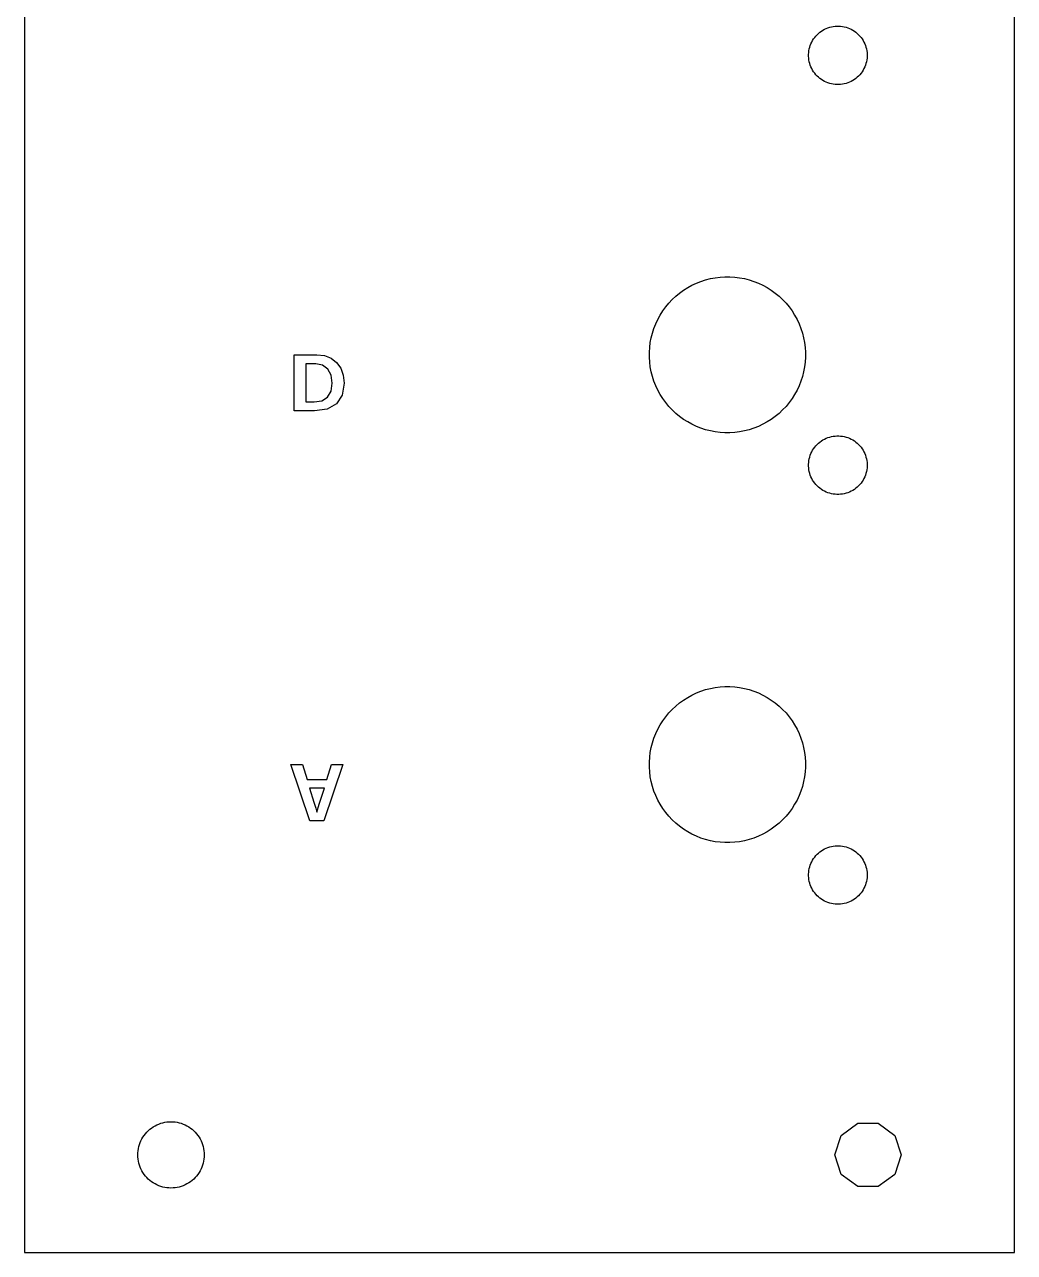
# Model space of a CAD drawing. Header units: metres. Extents: x 0 to 51, y 0 to 133.
# Drawn here: x 0 to 50.7, y 0 to 62.9 of the extents above; entities that cross this region are included whole.
import ezdxf

# ---------------------------------------------------------------- set-up
doc = ezdxf.new("R2010")
doc.units = ezdxf.units.M

msp = doc.modelspace()

# ---------------------------------------------------------------- linework, layer by layer
for p, q in [((0, 133.35), (0, 0)), ((50.7, 0), (50.7, 133.35)), ((40.4716, 62.2625), (40.5317, 62.3351)), ((40.5317, 62.3351), (40.5962, 62.4038)), ((40.5962, 62.4038), (40.6649, 62.4683)), ((40.6649, 62.4683), (40.7375, 62.5284)), ((40.7375, 62.5284), (40.8137, 62.5838)), ((40.8137, 62.5838), (40.8933, 62.6343)), ((40.8933, 62.6343), (40.9759, 62.6797)), ((40.9759, 62.6797), (41.0611, 62.7198)), ((41.0611, 62.7198), (41.1487, 62.7545)), ((41.1487, 62.7545), (41.2384, 62.7836)), ((41.2384, 62.7836), (41.3296, 62.807)), ((41.3296, 62.807), (41.4222, 62.8247)), ((41.4222, 62.8247), (41.5157, 62.8365)), ((41.5157, 62.8365), (41.6097, 62.8424)), ((41.6097, 62.8424), (41.704, 62.8424)), ((41.704, 62.8424), (41.798, 62.8365)), ((41.798, 62.8365), (41.8915, 62.8247)), ((41.8915, 62.8247), (41.9841, 62.807)), ((41.9841, 62.807), (42.0753, 62.7836)), ((42.0753, 62.7836), (42.165, 62.7545)), ((42.165, 62.7545), (42.2526, 62.7198)), ((42.2526, 62.7198), (42.3378, 62.6797)), ((42.3378, 62.6797), (42.4204, 62.6343)), ((42.4204, 62.6343), (42.5, 62.5838)), ((42.5, 62.5838), (42.5762, 62.5284)), ((42.5762, 62.5284), (42.6488, 62.4683)), ((42.6488, 62.4683), (42.7175, 62.4038)), ((42.7175, 62.4038), (42.782, 62.3351)), ((42.782, 62.3351), (42.8421, 62.2625)), ((40.1753, 61.5778), (40.193, 61.6704)), ((40.193, 61.6704), (40.2164, 61.7616)), ((40.2164, 61.7616), (40.2455, 61.8513)), ((40.2455, 61.8513), (40.2802, 61.9389)), ((40.2802, 61.9389), (40.3203, 62.0241)), ((40.3203, 62.0241), (40.3657, 62.1067)), ((40.3657, 62.1067), (40.4162, 62.1863)), ((40.4162, 62.1863), (40.4716, 62.2625)), ((42.8421, 62.2625), (42.8975, 62.1863)), ((42.8975, 62.1863), (42.948, 62.1067)), ((42.948, 62.1067), (42.9934, 62.0241)), ((42.9934, 62.0241), (43.0335, 61.9389)), ((43.0335, 61.9389), (43.0682, 61.8513)), ((43.0682, 61.8513), (43.0973, 61.7616)), ((43.0973, 61.7616), (43.1207, 61.6704)), ((43.1207, 61.6704), (43.1384, 61.5778)), ((40.1576, 61.3903), (40.1635, 61.4843)), ((40.1576, 61.296), (40.1576, 61.3903)), ((40.1635, 61.202), (40.1576, 61.296)), ((40.1635, 61.4843), (40.1753, 61.5778)), ((40.1753, 61.1085), (40.1635, 61.202)), ((40.193, 61.0159), (40.1753, 61.1085)), ((43.1384, 61.1085), (43.1207, 61.0159)), ((43.1384, 61.5778), (43.1502, 61.4843)), ((43.1502, 61.202), (43.1384, 61.1085)), ((43.1502, 61.4843), (43.1561, 61.3903)), ((43.1561, 61.296), (43.1502, 61.202)), ((43.1561, 61.3903), (43.1561, 61.296)), ((40.2164, 60.9247), (40.193, 61.0159)), ((40.2455, 60.835), (40.2164, 60.9247)), ((40.2802, 60.7474), (40.2455, 60.835)), ((40.3203, 60.6622), (40.2802, 60.7474)), ((40.3657, 60.5796), (40.3203, 60.6622)), ((40.4162, 60.5), (40.3657, 60.5796)), ((40.4716, 60.4238), (40.4162, 60.5)), ((40.5317, 60.3512), (40.4716, 60.4238)), ((42.8421, 60.4238), (42.782, 60.3512)), ((42.8975, 60.5), (42.8421, 60.4238)), ((42.948, 60.5796), (42.8975, 60.5)), ((42.9934, 60.6622), (42.948, 60.5796)), ((43.0335, 60.7474), (42.9934, 60.6622)), ((43.0682, 60.835), (43.0335, 60.7474)), ((43.0973, 60.9247), (43.0682, 60.835)), ((43.1207, 61.0159), (43.0973, 60.9247)), ((40.5962, 60.2825), (40.5317, 60.3512)), ((40.6649, 60.218), (40.5962, 60.2825)), ((40.7375, 60.1579), (40.6649, 60.218)), ((40.8137, 60.1025), (40.7375, 60.1579)), ((40.8933, 60.052), (40.8137, 60.1025)), ((40.9759, 60.0066), (40.8933, 60.052)), ((41.0611, 59.9665), (40.9759, 60.0066)), ((41.1487, 59.9318), (41.0611, 59.9665)), ((41.2384, 59.9027), (41.1487, 59.9318)), ((41.3296, 59.8793), (41.2384, 59.9027)), ((41.4222, 59.8616), (41.3296, 59.8793)), ((41.5157, 59.8498), (41.4222, 59.8616)), ((41.6097, 59.8439), (41.5157, 59.8498)), ((41.704, 59.8439), (41.6097, 59.8439)), ((41.798, 59.8498), (41.704, 59.8439)), ((41.8915, 59.8616), (41.798, 59.8498)), ((41.9841, 59.8793), (41.8915, 59.8616)), ((42.0753, 59.9027), (41.9841, 59.8793)), ((42.165, 59.9318), (42.0753, 59.9027)), ((42.2526, 59.9665), (42.165, 59.9318)), ((42.3378, 60.0066), (42.2526, 59.9665)), ((42.4204, 60.052), (42.3378, 60.0066)), ((42.5, 60.1025), (42.4204, 60.052)), ((42.5762, 60.1579), (42.5, 60.1025)), ((42.6488, 60.218), (42.5762, 60.1579)), ((42.7175, 60.2825), (42.6488, 60.218)), ((42.782, 60.3512), (42.7175, 60.2825)), ((34.4114, 49.671), (34.645, 49.7635)), ((34.645, 49.7635), (34.884, 49.8412)), ((34.884, 49.8412), (35.1274, 49.9037)), ((35.1274, 49.9037), (35.3743, 49.9508)), ((35.3743, 49.9508), (35.6236, 49.9822)), ((35.6236, 49.9822), (35.8744, 49.998)), ((35.8744, 49.998), (36.1256, 49.998)), ((36.1256, 49.998), (36.3764, 49.9822)), ((36.3764, 49.9822), (36.6257, 49.9508)), ((36.6257, 49.9508), (36.8726, 49.9037)), ((36.8726, 49.9037), (37.116, 49.8412)), ((37.116, 49.8412), (37.355, 49.7635)), ((37.355, 49.7635), (37.5886, 49.671)), ((33.3548, 49.0004), (33.5484, 49.1606)), ((33.5484, 49.1606), (33.7517, 49.3083)), ((33.7517, 49.3083), (33.9638, 49.443)), ((33.9638, 49.443), (34.184, 49.564)), ((34.184, 49.564), (34.4114, 49.671)), ((37.5886, 49.671), (37.816, 49.564)), ((37.816, 49.564), (38.0362, 49.443)), ((38.0362, 49.443), (38.2483, 49.3083)), ((38.2483, 49.3083), (38.4516, 49.1606)), ((38.4516, 49.1606), (38.6452, 49.0004)), ((32.6917, 48.2483), (32.8394, 48.4516)), ((32.8394, 48.4516), (32.9996, 48.6452)), ((32.9996, 48.6452), (33.1716, 48.8284)), ((33.1716, 48.8284), (33.3548, 49.0004)), ((38.6452, 49.0004), (38.8284, 48.8284)), ((38.8284, 48.8284), (39.0004, 48.6452)), ((39.0004, 48.6452), (39.1606, 48.4516)), ((39.1606, 48.4516), (39.3083, 48.2483)), ((32.436, 47.816), (32.557, 48.0362)), ((32.557, 48.0362), (32.6917, 48.2483)), ((39.3083, 48.2483), (39.443, 48.0362)), ((39.443, 48.0362), (39.564, 47.816)), ((32.1588, 47.116), (32.2365, 47.355)), ((32.2365, 47.355), (32.329, 47.5886)), ((32.329, 47.5886), (32.436, 47.816)), ((39.564, 47.816), (39.671, 47.5886)), ((39.671, 47.5886), (39.7635, 47.355)), ((39.7635, 47.355), (39.8412, 47.116)), ((32.0178, 46.3764), (32.0492, 46.6257)), ((32.0492, 46.6257), (32.0963, 46.8726)), ((32.0963, 46.8726), (32.1588, 47.116)), ((39.8412, 47.116), (39.9037, 46.8726)), ((39.9037, 46.8726), (39.9508, 46.6257)), ((39.9508, 46.6257), (39.9822, 46.3764)), ((13.8122, 43.12), (13.8122, 46)), ((13.8122, 46), (14.9712, 46)), ((14.9712, 46), (15.3589, 45.956)), ((15.3589, 45.956), (15.7002, 45.824)), ((32.002, 46.1256), (32.0178, 46.3764)), ((32.002, 45.8744), (32.002, 46.1256)), ((39.9822, 46.3764), (39.998, 46.1256)), ((39.998, 46.1256), (39.998, 45.8744)), ((14.9202, 45.537), (14.4122, 45.537)), ((14.4122, 45.537), (14.4122, 43.583)), ((15.2672, 45.47), (14.9202, 45.537)), ((15.5342, 45.269), (15.2672, 45.47)), ((15.7002, 45.824), (15.9822, 45.609)), ((15.9822, 45.609), (16.1922, 45.316)), ((16.1922, 45.316), (16.3227, 44.9558)), ((32.0178, 45.6236), (32.002, 45.8744)), ((32.0492, 45.3743), (32.0178, 45.6236)), ((32.0963, 45.1274), (32.0492, 45.3743)), ((39.9508, 45.3743), (39.9037, 45.1274)), ((39.9822, 45.6236), (39.9508, 45.3743)), ((39.998, 45.8744), (39.9822, 45.6236)), ((15.7052, 44.9518), (15.5342, 45.269)), ((15.7622, 44.538), (15.7052, 44.9518)), ((16.3227, 44.9558), (16.3662, 44.539)), ((32.1588, 44.884), (32.0963, 45.1274)), ((32.2365, 44.645), (32.1588, 44.884)), ((39.8412, 44.884), (39.7635, 44.645)), ((39.9037, 45.1274), (39.8412, 44.884)), ((15.5222, 43.828), (15.7022, 44.128)), ((15.7022, 44.128), (15.7622, 44.538)), ((16.3662, 44.539), (16.267, 43.9335)), ((32.329, 44.4114), (32.2365, 44.645)), ((32.436, 44.184), (32.329, 44.4114)), ((32.557, 43.9638), (32.436, 44.184)), ((39.564, 44.184), (39.443, 43.9638)), ((39.671, 44.4114), (39.564, 44.184)), ((39.7635, 44.645), (39.671, 44.4114)), ((14.4122, 43.583), (14.8372, 43.583)), ((14.8372, 43.583), (15.2309, 43.6443)), ((15.2309, 43.6443), (15.5222, 43.828)), ((15.9692, 43.487), (15.4912, 43.2118)), ((16.267, 43.9335), (15.9692, 43.487)), ((32.6917, 43.7517), (32.557, 43.9638)), ((32.8394, 43.5484), (32.6917, 43.7517)), ((32.9996, 43.3548), (32.8394, 43.5484)), ((39.1606, 43.5484), (39.0004, 43.3548)), ((39.3083, 43.7517), (39.1606, 43.5484)), ((39.443, 43.9638), (39.3083, 43.7517)), ((14.8492, 43.12), (13.8122, 43.12)), ((15.4912, 43.2118), (14.8492, 43.12)), ((33.1716, 43.1716), (32.9996, 43.3548)), ((33.3548, 42.9996), (33.1716, 43.1716)), ((33.5484, 42.8394), (33.3548, 42.9996)), ((33.7517, 42.6917), (33.5484, 42.8394)), ((38.4516, 42.8394), (38.2483, 42.6917)), ((38.6452, 42.9996), (38.4516, 42.8394)), ((38.8284, 43.1716), (38.6452, 42.9996)), ((39.0004, 43.3548), (38.8284, 43.1716)), ((33.9638, 42.557), (33.7517, 42.6917)), ((34.184, 42.436), (33.9638, 42.557)), ((34.4114, 42.329), (34.184, 42.436)), ((34.645, 42.2365), (34.4114, 42.329)), ((34.884, 42.1588), (34.645, 42.2365)), ((35.1274, 42.0963), (34.884, 42.1588)), ((37.116, 42.1588), (36.8726, 42.0963)), ((37.355, 42.2365), (37.116, 42.1588)), ((37.5886, 42.329), (37.355, 42.2365)), ((37.816, 42.436), (37.5886, 42.329)), ((38.0362, 42.557), (37.816, 42.436)), ((38.2483, 42.6917), (38.0362, 42.557)), ((35.3743, 42.0492), (35.1274, 42.0963)), ((35.6236, 42.0178), (35.3743, 42.0492)), ((35.8744, 42.002), (35.6236, 42.0178)), ((36.1256, 42.002), (35.8744, 42.002)), ((36.3764, 42.0178), (36.1256, 42.002)), ((36.6257, 42.0492), (36.3764, 42.0178)), ((36.8726, 42.0963), (36.6257, 42.0492)), ((40.7375, 41.5284), (40.8137, 41.5838)), ((40.8137, 41.5838), (40.8933, 41.6343)), ((40.8933, 41.6343), (40.9759, 41.6797)), ((40.9759, 41.6797), (41.0611, 41.7198)), ((41.0611, 41.7198), (41.1487, 41.7545)), ((41.1487, 41.7545), (41.2384, 41.7836)), ((41.2384, 41.7836), (41.3296, 41.807)), ((41.3296, 41.807), (41.4222, 41.8247)), ((41.4222, 41.8247), (41.5157, 41.8365)), ((41.5157, 41.8365), (41.6097, 41.8424)), ((41.6097, 41.8424), (41.704, 41.8424)), ((41.704, 41.8424), (41.798, 41.8365)), ((41.798, 41.8365), (41.8915, 41.8247)), ((41.8915, 41.8247), (41.9841, 41.807)), ((41.9841, 41.807), (42.0753, 41.7836)), ((42.0753, 41.7836), (42.165, 41.7545)), ((42.165, 41.7545), (42.2526, 41.7198)), ((42.2526, 41.7198), (42.3378, 41.6797)), ((42.3378, 41.6797), (42.4204, 41.6343)), ((42.4204, 41.6343), (42.5, 41.5838)), ((42.5, 41.5838), (42.5762, 41.5284)), ((40.2455, 40.8513), (40.2802, 40.9389)), ((40.2802, 40.9389), (40.3203, 41.0241)), ((40.3203, 41.0241), (40.3657, 41.1067)), ((40.3657, 41.1067), (40.4162, 41.1863)), ((40.4162, 41.1863), (40.4716, 41.2625)), ((40.4716, 41.2625), (40.5317, 41.3351)), ((40.5317, 41.3351), (40.5962, 41.4038)), ((40.5962, 41.4038), (40.6649, 41.4683)), ((40.6649, 41.4683), (40.7375, 41.5284)), ((42.5762, 41.5284), (42.6488, 41.4683)), ((42.6488, 41.4683), (42.7175, 41.4038)), ((42.7175, 41.4038), (42.782, 41.3351)), ((42.782, 41.3351), (42.8421, 41.2625)), ((42.8421, 41.2625), (42.8975, 41.1863)), ((42.8975, 41.1863), (42.948, 41.1067)), ((42.948, 41.1067), (42.9934, 41.0241)), ((42.9934, 41.0241), (43.0335, 40.9389)), ((43.0335, 40.9389), (43.0682, 40.8513)), ((40.1576, 40.3903), (40.1635, 40.4843)), ((40.1576, 40.296), (40.1576, 40.3903)), ((40.1635, 40.202), (40.1576, 40.296)), ((40.1635, 40.4843), (40.1753, 40.5778)), ((40.1753, 40.5778), (40.193, 40.6704)), ((40.193, 40.6704), (40.2164, 40.7616)), ((40.2164, 40.7616), (40.2455, 40.8513)), ((43.0682, 40.8513), (43.0973, 40.7616)), ((43.0973, 40.7616), (43.1207, 40.6704)), ((43.1207, 40.6704), (43.1384, 40.5778)), ((43.1384, 40.5778), (43.1502, 40.4843)), ((43.1502, 40.4843), (43.1561, 40.3903)), ((43.1561, 40.296), (43.1502, 40.202)), ((43.1561, 40.3903), (43.1561, 40.296)), ((40.1753, 40.1085), (40.1635, 40.202)), ((40.193, 40.0159), (40.1753, 40.1085)), ((40.2164, 39.9247), (40.193, 40.0159)), ((40.2455, 39.835), (40.2164, 39.9247)), ((40.2802, 39.7474), (40.2455, 39.835)), ((40.3203, 39.6622), (40.2802, 39.7474)), ((40.3657, 39.5796), (40.3203, 39.6622)), ((42.9934, 39.6622), (42.948, 39.5796)), ((43.0335, 39.7474), (42.9934, 39.6622)), ((43.0682, 39.835), (43.0335, 39.7474)), ((43.0973, 39.9247), (43.0682, 39.835)), ((43.1207, 40.0159), (43.0973, 39.9247)), ((43.1384, 40.1085), (43.1207, 40.0159)), ((43.1502, 40.202), (43.1384, 40.1085)), ((40.4162, 39.5), (40.3657, 39.5796)), ((40.4716, 39.4238), (40.4162, 39.5)), ((40.5317, 39.3512), (40.4716, 39.4238)), ((40.5962, 39.2825), (40.5317, 39.3512)), ((40.6649, 39.218), (40.5962, 39.2825)), ((40.7375, 39.1579), (40.6649, 39.218)), ((40.8137, 39.1025), (40.7375, 39.1579)), ((40.8933, 39.052), (40.8137, 39.1025)), ((40.9759, 39.0066), (40.8933, 39.052)), ((42.4204, 39.052), (42.3378, 39.0066)), ((42.5, 39.1025), (42.4204, 39.052)), ((42.5762, 39.1579), (42.5, 39.1025)), ((42.6488, 39.218), (42.5762, 39.1579)), ((42.7175, 39.2825), (42.6488, 39.218)), ((42.782, 39.3512), (42.7175, 39.2825)), ((42.8421, 39.4238), (42.782, 39.3512)), ((42.8975, 39.5), (42.8421, 39.4238)), ((42.948, 39.5796), (42.8975, 39.5)), ((41.0611, 38.9665), (40.9759, 39.0066)), ((41.1487, 38.9318), (41.0611, 38.9665)), ((41.2384, 38.9027), (41.1487, 38.9318)), ((41.3296, 38.8793), (41.2384, 38.9027)), ((41.4222, 38.8616), (41.3296, 38.8793)), ((41.5157, 38.8498), (41.4222, 38.8616)), ((41.6097, 38.8439), (41.5157, 38.8498)), ((41.704, 38.8439), (41.6097, 38.8439)), ((41.798, 38.8498), (41.704, 38.8439)), ((41.8915, 38.8616), (41.798, 38.8498)), ((41.9841, 38.8793), (41.8915, 38.8616)), ((42.0753, 38.9027), (41.9841, 38.8793)), ((42.165, 38.9318), (42.0753, 38.9027)), ((42.2526, 38.9665), (42.165, 38.9318)), ((42.3378, 39.0066), (42.2526, 38.9665)), ((35.1274, 28.9037), (35.3743, 28.9508)), ((35.3743, 28.9508), (35.6236, 28.9822)), ((35.6236, 28.9822), (35.8744, 28.998)), ((35.8744, 28.998), (36.1256, 28.998)), ((36.1256, 28.998), (36.3764, 28.9822)), ((36.3764, 28.9822), (36.6257, 28.9508)), ((36.6257, 28.9508), (36.8726, 28.9037)), ((33.7517, 28.3083), (33.9638, 28.443)), ((33.9638, 28.443), (34.184, 28.564)), ((34.184, 28.564), (34.4114, 28.671)), ((34.4114, 28.671), (34.645, 28.7635)), ((34.645, 28.7635), (34.884, 28.8412)), ((34.884, 28.8412), (35.1274, 28.9037)), ((36.8726, 28.9037), (37.116, 28.8412)), ((37.116, 28.8412), (37.355, 28.7635)), ((37.355, 28.7635), (37.5886, 28.671)), ((37.5886, 28.671), (37.816, 28.564)), ((37.816, 28.564), (38.0362, 28.443)), ((38.0362, 28.443), (38.2483, 28.3083)), ((32.9996, 27.6452), (33.1716, 27.8284)), ((33.1716, 27.8284), (33.3548, 28.0004)), ((33.3548, 28.0004), (33.5484, 28.1606)), ((33.5484, 28.1606), (33.7517, 28.3083)), ((38.2483, 28.3083), (38.4516, 28.1606)), ((38.4516, 28.1606), (38.6452, 28.0004)), ((38.6452, 28.0004), (38.8284, 27.8284)), ((38.8284, 27.8284), (39.0004, 27.6452)), ((32.557, 27.0362), (32.6917, 27.2483)), ((32.6917, 27.2483), (32.8394, 27.4516)), ((32.8394, 27.4516), (32.9996, 27.6452)), ((39.0004, 27.6452), (39.1606, 27.4516)), ((39.1606, 27.4516), (39.3083, 27.2483)), ((39.3083, 27.2483), (39.443, 27.0362)), ((32.2365, 26.355), (32.329, 26.5886)), ((32.329, 26.5886), (32.436, 26.816)), ((32.436, 26.816), (32.557, 27.0362)), ((39.443, 27.0362), (39.564, 26.816)), ((39.564, 26.816), (39.671, 26.5886)), ((39.671, 26.5886), (39.7635, 26.355)), ((32.0492, 25.6257), (32.0963, 25.8726)), ((32.0963, 25.8726), (32.1588, 26.116)), ((32.1588, 26.116), (32.2365, 26.355)), ((39.7635, 26.355), (39.8412, 26.116)), ((39.8412, 26.116), (39.9037, 25.8726)), ((39.9037, 25.8726), (39.9508, 25.6257)), ((32.002, 25.1256), (32.0178, 25.3764)), ((32.0178, 25.3764), (32.0492, 25.6257)), ((39.9508, 25.6257), (39.9822, 25.3764)), ((39.9822, 25.3764), (39.998, 25.1256)), ((13.6322, 25), (14.2312, 25)), ((14.6192, 22.12), (13.6322, 25)), ((14.2312, 25), (14.4672, 24.235)), ((16.3082, 25), (15.3262, 22.12)), ((15.4792, 24.235), (15.7142, 25)), ((15.7142, 25), (16.3082, 25)), ((32.002, 24.8744), (32.002, 25.1256)), ((32.0178, 24.6236), (32.002, 24.8744)), ((32.0492, 24.3743), (32.0178, 24.6236)), ((39.9822, 24.6236), (39.9508, 24.3743)), ((39.998, 24.8744), (39.9822, 24.6236)), ((39.998, 25.1256), (39.998, 24.8744)), ((14.4672, 24.235), (15.4792, 24.235)), ((32.0963, 24.1274), (32.0492, 24.3743)), ((32.1588, 23.884), (32.0963, 24.1274)), ((39.9037, 24.1274), (39.8412, 23.884)), ((39.9508, 24.3743), (39.9037, 24.1274)), ((14.5912, 23.784), (14.8212, 23.0673)), ((15.3542, 23.784), (14.5912, 23.784)), ((15.0922, 22.969), (15.3542, 23.784)), ((32.2365, 23.645), (32.1588, 23.884)), ((32.329, 23.4114), (32.2365, 23.645)), ((32.436, 23.184), (32.329, 23.4114)), ((39.671, 23.4114), (39.564, 23.184)), ((39.7635, 23.645), (39.671, 23.4114)), ((39.8412, 23.884), (39.7635, 23.645)), ((14.8212, 23.0673), (14.9152, 22.767)), ((14.9152, 22.767), (14.9722, 22.557)), ((14.9722, 22.557), (15.0922, 22.969)), ((32.557, 22.9638), (32.436, 23.184)), ((32.6917, 22.7517), (32.557, 22.9638)), ((32.8394, 22.5484), (32.6917, 22.7517)), ((39.3083, 22.7517), (39.1606, 22.5484)), ((39.443, 22.9638), (39.3083, 22.7517)), ((39.564, 23.184), (39.443, 22.9638)), ((15.3262, 22.12), (14.6192, 22.12)), ((32.9996, 22.3548), (32.8394, 22.5484)), ((33.1716, 22.1716), (32.9996, 22.3548)), ((33.3548, 21.9996), (33.1716, 22.1716)), ((38.8284, 22.1716), (38.6452, 21.9996)), ((39.0004, 22.3548), (38.8284, 22.1716)), ((39.1606, 22.5484), (39.0004, 22.3548)), ((33.5484, 21.8394), (33.3548, 21.9996)), ((33.7517, 21.6917), (33.5484, 21.8394)), ((33.9638, 21.557), (33.7517, 21.6917)), ((34.184, 21.436), (33.9638, 21.557)), ((34.4114, 21.329), (34.184, 21.436)), ((37.816, 21.436), (37.5886, 21.329)), ((38.0362, 21.557), (37.816, 21.436)), ((38.2483, 21.6917), (38.0362, 21.557)), ((38.4516, 21.8394), (38.2483, 21.6917)), ((38.6452, 21.9996), (38.4516, 21.8394)), ((34.645, 21.2365), (34.4114, 21.329)), ((34.884, 21.1588), (34.645, 21.2365)), ((35.1274, 21.0963), (34.884, 21.1588)), ((35.3743, 21.0492), (35.1274, 21.0963)), ((35.6236, 21.0178), (35.3743, 21.0492)), ((35.8744, 21.002), (35.6236, 21.0178)), ((36.1256, 21.002), (35.8744, 21.002)), ((36.3764, 21.0178), (36.1256, 21.002)), ((36.6257, 21.0492), (36.3764, 21.0178)), ((36.8726, 21.0963), (36.6257, 21.0492)), ((37.116, 21.1588), (36.8726, 21.0963)), ((37.355, 21.2365), (37.116, 21.1588)), ((37.5886, 21.329), (37.355, 21.2365)), ((41.1487, 20.7545), (41.2384, 20.7836)), ((41.2384, 20.7836), (41.3296, 20.807)), ((41.3296, 20.807), (41.4222, 20.8247)), ((41.4222, 20.8247), (41.5157, 20.8365)), ((41.5157, 20.8365), (41.6097, 20.8424)), ((41.6097, 20.8424), (41.704, 20.8424)), ((41.704, 20.8424), (41.798, 20.8365)), ((41.798, 20.8365), (41.8915, 20.8247)), ((41.8915, 20.8247), (41.9841, 20.807)), ((41.9841, 20.807), (42.0753, 20.7836)), ((42.0753, 20.7836), (42.165, 20.7545)), ((40.3657, 20.1067), (40.4162, 20.1863)), ((40.4162, 20.1863), (40.4716, 20.2625)), ((40.4716, 20.2625), (40.5317, 20.3351)), ((40.5317, 20.3351), (40.5962, 20.4038)), ((40.5962, 20.4038), (40.6649, 20.4683)), ((40.6649, 20.4683), (40.7375, 20.5284)), ((40.7375, 20.5284), (40.8137, 20.5838)), ((40.8137, 20.5838), (40.8933, 20.6343)), ((40.8933, 20.6343), (40.9759, 20.6797)), ((40.9759, 20.6797), (41.0611, 20.7198)), ((41.0611, 20.7198), (41.1487, 20.7545)), ((42.165, 20.7545), (42.2526, 20.7198)), ((42.2526, 20.7198), (42.3378, 20.6797)), ((42.3378, 20.6797), (42.4204, 20.6343)), ((42.4204, 20.6343), (42.5, 20.5838)), ((42.5, 20.5838), (42.5762, 20.5284)), ((42.5762, 20.5284), (42.6488, 20.4683)), ((42.6488, 20.4683), (42.7175, 20.4038)), ((42.7175, 20.4038), (42.782, 20.3351)), ((42.782, 20.3351), (42.8421, 20.2625)), ((42.8421, 20.2625), (42.8975, 20.1863)), ((42.8975, 20.1863), (42.948, 20.1067)), ((40.1635, 19.4843), (40.1753, 19.5778)), ((40.1753, 19.5778), (40.193, 19.6704)), ((40.193, 19.6704), (40.2164, 19.7616)), ((40.2164, 19.7616), (40.2455, 19.8513)), ((40.2455, 19.8513), (40.2802, 19.9389)), ((40.2802, 19.9389), (40.3203, 20.0241)), ((40.3203, 20.0241), (40.3657, 20.1067)), ((42.948, 20.1067), (42.9934, 20.0241)), ((42.9934, 20.0241), (43.0335, 19.9389)), ((43.0335, 19.9389), (43.0682, 19.8513)), ((43.0682, 19.8513), (43.0973, 19.7616)), ((43.0973, 19.7616), (43.1207, 19.6704)), ((43.1207, 19.6704), (43.1384, 19.5778)), ((43.1384, 19.5778), (43.1502, 19.4843)), ((40.1576, 19.3903), (40.1635, 19.4843)), ((40.1576, 19.296), (40.1576, 19.3903)), ((40.1635, 19.202), (40.1576, 19.296)), ((40.1753, 19.1085), (40.1635, 19.202)), ((40.193, 19.0159), (40.1753, 19.1085)), ((40.2164, 18.9247), (40.193, 19.0159)), ((40.2455, 18.835), (40.2164, 18.9247)), ((43.0973, 18.9247), (43.0682, 18.835)), ((43.1207, 19.0159), (43.0973, 18.9247)), ((43.1384, 19.1085), (43.1207, 19.0159)), ((43.1502, 19.202), (43.1384, 19.1085)), ((43.1502, 19.4843), (43.1561, 19.3903)), ((43.1561, 19.296), (43.1502, 19.202)), ((43.1561, 19.3903), (43.1561, 19.296)), ((40.2802, 18.7474), (40.2455, 18.835)), ((40.3203, 18.6622), (40.2802, 18.7474)), ((40.3657, 18.5796), (40.3203, 18.6622)), ((40.4162, 18.5), (40.3657, 18.5796)), ((40.4716, 18.4238), (40.4162, 18.5)), ((40.5317, 18.3512), (40.4716, 18.4238)), ((40.5962, 18.2825), (40.5317, 18.3512)), ((40.6649, 18.218), (40.5962, 18.2825)), ((42.7175, 18.2825), (42.6488, 18.218)), ((42.782, 18.3512), (42.7175, 18.2825)), ((42.8421, 18.4238), (42.782, 18.3512)), ((42.8975, 18.5), (42.8421, 18.4238)), ((42.948, 18.5796), (42.8975, 18.5)), ((42.9934, 18.6622), (42.948, 18.5796)), ((43.0335, 18.7474), (42.9934, 18.6622)), ((43.0682, 18.835), (43.0335, 18.7474)), ((40.7375, 18.1579), (40.6649, 18.218)), ((40.8137, 18.1025), (40.7375, 18.1579)), ((40.8933, 18.052), (40.8137, 18.1025)), ((40.9759, 18.0066), (40.8933, 18.052)), ((41.0611, 17.9665), (40.9759, 18.0066)), ((41.1487, 17.9318), (41.0611, 17.9665)), ((41.2384, 17.9027), (41.1487, 17.9318)), ((41.3296, 17.8793), (41.2384, 17.9027)), ((41.4222, 17.8616), (41.3296, 17.8793)), ((41.5157, 17.8498), (41.4222, 17.8616)), ((41.6097, 17.8439), (41.5157, 17.8498)), ((41.704, 17.8439), (41.6097, 17.8439)), ((41.798, 17.8498), (41.704, 17.8439)), ((41.8915, 17.8616), (41.798, 17.8498)), ((41.9841, 17.8793), (41.8915, 17.8616)), ((42.0753, 17.9027), (41.9841, 17.8793)), ((42.165, 17.9318), (42.0753, 17.9027)), ((42.2526, 17.9665), (42.165, 17.9318)), ((42.3378, 18.0066), (42.2526, 17.9665)), ((42.4204, 18.052), (42.3378, 18.0066)), ((42.5, 18.1025), (42.4204, 18.052)), ((42.5762, 18.1579), (42.5, 18.1025)), ((42.6488, 18.218), (42.5762, 18.1579)), ((6.33627, 6.23925), (6.41638, 6.30987)), ((6.41638, 6.30987), (6.50076, 6.37533)), ((6.50076, 6.37533), (6.58909, 6.43536)), ((6.58909, 6.43536), (6.68102, 6.48972)), ((6.68102, 6.48972), (6.77617, 6.53821)), ((6.77617, 6.53821), (6.87419, 6.58062)), ((6.87419, 6.58062), (6.97467, 6.6168)), ((6.97467, 6.6168), (7.07723, 6.64659)), ((7.07723, 6.64659), (7.18145, 6.66989)), ((7.18145, 6.66989), (7.28693, 6.68659)), ((7.28693, 6.68659), (7.39326, 6.69664)), ((7.39326, 6.69664), (7.5, 6.7)), ((7.5, 6.7), (7.60674, 6.69664)), ((7.60674, 6.69664), (7.71307, 6.68659)), ((7.71307, 6.68659), (7.81855, 6.66989)), ((7.81855, 6.66989), (7.92277, 6.64659)), ((7.92277, 6.64659), (8.02533, 6.6168)), ((8.02533, 6.6168), (8.12581, 6.58062)), ((8.12581, 6.58062), (8.22382, 6.53821)), ((8.22382, 6.53821), (8.31898, 6.48972)), ((8.31898, 6.48972), (8.4109, 6.43536)), ((8.4109, 6.43536), (8.49923, 6.37533)), ((8.49923, 6.37533), (8.58362, 6.30987)), ((8.58362, 6.30987), (8.66373, 6.23925)), ((41.8247, 5.99923), (42.6747, 6.6168)), ((42.6747, 6.6168), (43.7253, 6.6168)), ((43.7253, 6.6168), (44.5753, 5.99923)), ((5.91938, 5.62581), (5.96179, 5.72382)), ((5.96179, 5.72382), (6.01028, 5.81898)), ((6.01028, 5.81898), (6.06464, 5.9109)), ((6.06464, 5.9109), (6.12467, 5.99923)), ((6.12467, 5.99923), (6.19013, 6.08362)), ((6.19013, 6.08362), (6.26075, 6.16373)), ((6.26075, 6.16373), (6.33627, 6.23925)), ((8.66373, 6.23925), (8.73925, 6.16373)), ((8.73925, 6.16373), (8.80987, 6.08362)), ((8.80987, 6.08362), (8.87533, 5.99923)), ((8.87533, 5.99923), (8.93536, 5.9109)), ((8.93536, 5.9109), (8.98972, 5.81898)), ((8.98972, 5.81898), (9.03821, 5.72382)), ((9.03821, 5.72382), (9.08062, 5.62581)), ((41.5, 5), (41.8247, 5.99923)), ((44.5753, 5.99923), (44.9, 5)), ((5.8, 5), (5.80335, 5.10674)), ((5.80335, 5.10674), (5.8134, 5.21307)), ((5.8134, 5.21307), (5.83011, 5.31855)), ((5.83011, 5.31855), (5.85341, 5.42277)), ((5.85341, 5.42277), (5.8832, 5.52533)), ((5.8832, 5.52533), (5.91938, 5.62581)), ((9.08062, 5.62581), (9.1168, 5.52533)), ((9.1168, 5.52533), (9.14659, 5.42277)), ((9.14659, 5.42277), (9.16989, 5.31855)), ((9.16989, 5.31855), (9.18659, 5.21307)), ((9.18659, 5.21307), (9.19664, 5.10674)), ((9.19664, 5.10674), (9.2, 5)), ((5.80335, 4.89326), (5.8, 5)), ((5.8134, 4.78693), (5.80335, 4.89326)), ((5.83011, 4.68145), (5.8134, 4.78693)), ((5.85341, 4.57723), (5.83011, 4.68145)), ((5.8832, 4.47467), (5.85341, 4.57723)), ((5.91938, 4.37419), (5.8832, 4.47467)), ((9.1168, 4.47467), (9.08062, 4.37419)), ((9.14659, 4.57723), (9.1168, 4.47467)), ((9.16989, 4.68145), (9.14659, 4.57723)), ((9.18659, 4.78693), (9.16989, 4.68145)), ((9.19664, 4.89326), (9.18659, 4.78693)), ((9.2, 5), (9.19664, 4.89326)), ((41.8247, 4.00076), (41.5, 5)), ((44.9, 5), (44.5753, 4.00076)), ((5.96179, 4.27617), (5.91938, 4.37419)), ((6.01028, 4.18102), (5.96179, 4.27617)), ((6.06464, 4.08909), (6.01028, 4.18102)), ((6.12467, 4.00076), (6.06464, 4.08909)), ((6.19013, 3.91638), (6.12467, 4.00076)), ((6.26075, 3.83627), (6.19013, 3.91638)), ((6.33627, 3.76075), (6.26075, 3.83627)), ((8.73925, 3.83627), (8.66373, 3.76075)), ((8.80987, 3.91638), (8.73925, 3.83627)), ((8.87533, 4.00076), (8.80987, 3.91638)), ((8.93536, 4.08909), (8.87533, 4.00076)), ((8.98972, 4.18102), (8.93536, 4.08909)), ((9.03821, 4.27617), (8.98972, 4.18102)), ((9.08062, 4.37419), (9.03821, 4.27617)), ((42.6747, 3.3832), (41.8247, 4.00076)), ((44.5753, 4.00076), (43.7253, 3.3832)), ((6.41638, 3.69013), (6.33627, 3.76075)), ((6.50076, 3.62467), (6.41638, 3.69013)), ((6.58909, 3.56464), (6.50076, 3.62467)), ((6.68102, 3.51028), (6.58909, 3.56464)), ((6.77617, 3.46179), (6.68102, 3.51028)), ((6.87419, 3.41938), (6.77617, 3.46179)), ((6.97467, 3.3832), (6.87419, 3.41938)), ((7.07723, 3.35341), (6.97467, 3.3832)), ((7.18145, 3.33011), (7.07723, 3.35341)), ((7.28693, 3.3134), (7.18145, 3.33011)), ((7.39326, 3.30335), (7.28693, 3.3134)), ((7.5, 3.3), (7.39326, 3.30335)), ((7.60674, 3.30335), (7.5, 3.3)), ((7.71307, 3.3134), (7.60674, 3.30335)), ((7.81855, 3.33011), (7.71307, 3.3134)), ((7.92277, 3.35341), (7.81855, 3.33011)), ((8.02533, 3.3832), (7.92277, 3.35341)), ((8.12581, 3.41938), (8.02533, 3.3832)), ((8.22382, 3.46179), (8.12581, 3.41938)), ((8.31898, 3.51028), (8.22382, 3.46179)), ((8.4109, 3.56464), (8.31898, 3.51028)), ((8.49923, 3.62467), (8.4109, 3.56464)), ((8.58362, 3.69013), (8.49923, 3.62467)), ((8.66373, 3.76075), (8.58362, 3.69013)), ((43.7253, 3.3832), (42.6747, 3.3832)), ((0, 0), (50.7, 0))]:
    msp.add_line(p, q)

doc.saveas('drawing.dxf')
